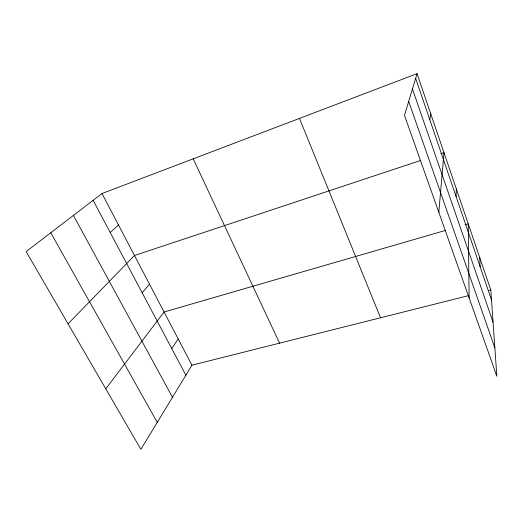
<?xml version="1.0" encoding="UTF-8"?>
<svg xmlns="http://www.w3.org/2000/svg" width="523" height="523" viewBox="0 0 523 523"><rect width="100%" height="100%" fill="white"/><g stroke="black" fill="none" stroke-linecap="round" stroke-linejoin="round"><path stroke-width="0.78" d="M456.108 196.563L456.337 188.914M438.817 212.318L443.994 152.703L440.909 153.723M429.801 119.728L430.789 113.955M417.06 73.665L404.488 115.38L496.85 376.233L490.803 290.036L417.06 73.665L102.011 193.523L26.15 251.596L140.883 449.335L191.948 365.198L468.719 295.587M171.747 348.553L178.219 338.989M105.777 388.824L164.078 311.996L445.485 230.421M142.158 292.762L149.506 284.179M68.062 323.822L134.483 255.505L420.865 160.384M110.176 232.46L118.512 225.021M465.097 224.74L468.235 223.831L469.124 297.92M488.436 290.631L490.803 290.036M50.777 232.742L157.253 422.355M73.416 215.417L172.479 397.277M93.14 200.322L185.874 375.2M102.011 193.523L191.948 365.198M193.203 158.835L279.576 343.153M299.47 118.407L380.528 317.768M408.698 101.423L494.863 347.919M412.451 88.956L493.058 322.175M415.648 78.358L491.496 299.967M479.715 257.512L480.127 266.743"/></g></svg>
